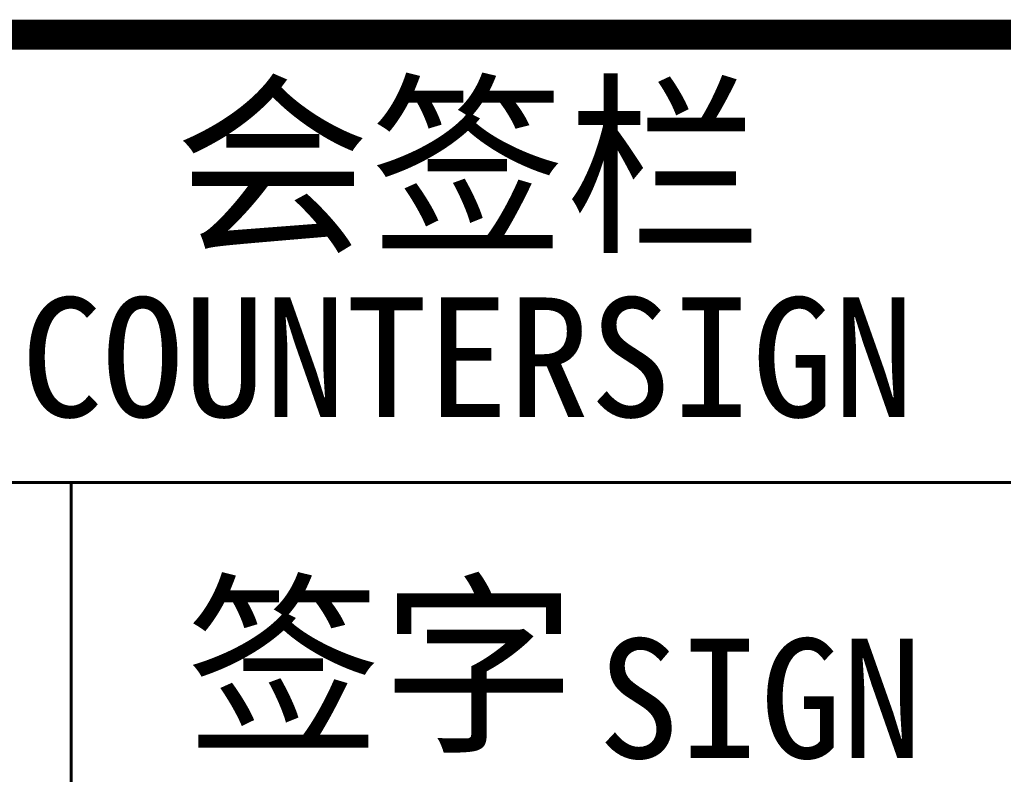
# Model space of a CAD drawing. Extents: x -409435 to 356702, y -107829 to 330904.
# Drawn here: x 131716 to 134187, y 149342 to 151238 of the extents above; entities that cross this region are included whole.
import ezdxf
from ezdxf.enums import TextEntityAlignment as Align

# ---------------------------------------------------------------- set-up
doc = ezdxf.new("R2010")
doc.units = 0
doc.header["$LTSCALE"] = 1000
doc.header["$MEASUREMENT"] = 0
doc.styles.add('图签信息$0$华文细黑', font='STXIHEI_0.TTF', dxfattribs={"height": 10})

# ---------------------------------------------------------------- blocks, each defined once
blk = doc.blocks.new('图签信息')
at = {"const_width": 0.5}
blk.add_lwpolyline([(-65, 574), (-65, 500.5), (0, 500.5), (0, 574)], close=True, dxfattribs=at)
at = {"const_width": 0.05}
for points in [[(-65, 566.5), (0, 566.5)], [(-39.145, 566.5), (-39.145, 500.5)]]:
    blk.add_lwpolyline(points, dxfattribs=at)
at = {"style": '图签信息$0$华文细黑'}
for s, height, p in [('会签栏', 2.4, (-32.5, 573)), ('COUNTERSIGN', 2, (-32.5, 569.598))]:
    blk.add_text(s, height=height, dxfattribs=at).set_placement(p, align=Align.TOP_CENTER)
for s, height, p in [('签字', 2.4, (-37.222, 564.634)), ('SIGN', 2, (-30.32, 563.885))]:
    blk.add_text(s, height=height, dxfattribs=at).set_placement(p, align=Align.TOP_LEFT)
blk = doc.blocks.new('图签-A1')
at = {"color": 2}
blk.add_blockref('图签信息', (0, 0), dxfattribs=at)
blk = doc.blocks.new('X-104 14#平面')
at = {"xscale": 150, "yscale": 150, "zscale": 150}
blk.add_blockref('图签-A1', (137716.5, 65100), dxfattribs=at)

msp = doc.modelspace()

# ---------------------------------------------------------------- block references
msp.add_blockref('X-104 14#平面', (0, 0))

doc.saveas('drawing.dxf')
